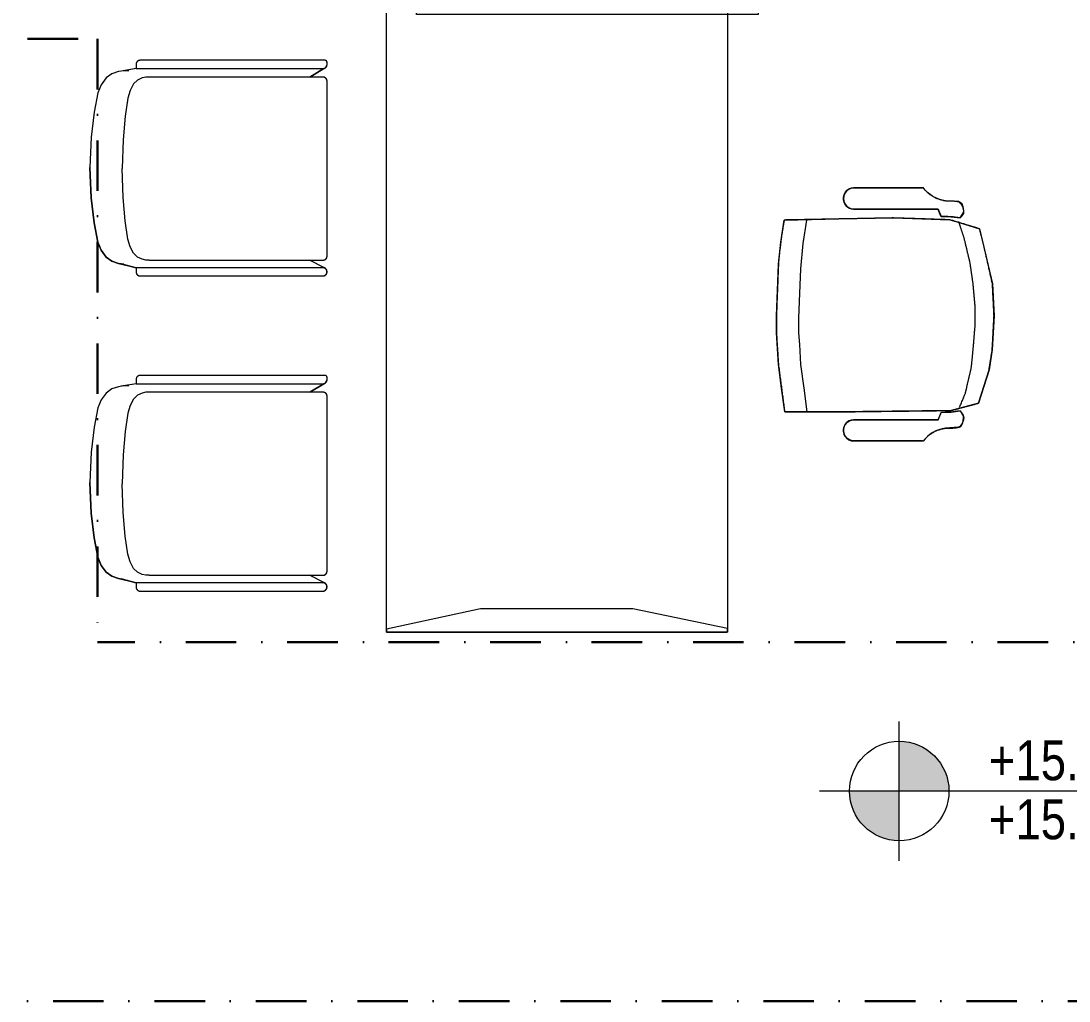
# Model space of a CAD drawing. Extents: x -1133 to 23780, y -1311 to 8245.
# Drawn here: x 20501 to 20764.3, y 2486.2 to 2732.5 of the extents above; entities that cross this region are included whole.
import ezdxf
from ezdxf.enums import TextEntityAlignment as Align

# ---------------------------------------------------------------- set-up
doc = ezdxf.new("R2010")
doc.units = 0
doc.header["$MEASUREMENT"] = 0
doc.linetypes.add('DASHDOT', pattern=[25.4, 12.7, -6.35, 0, -6.35])
doc.layers.get('0').update_dxf_attribs({"color": 9, "lineweight": 9})
for name, color, linetype, lineweight in [('05', 9, 'Continuous', 9), ('21', 9, 'Continuous', 9), ('40', 9, 'Continuous', 9), ('E-KABLO', 7, 'Continuous', 30)]:
    doc.layers.add(name, color=color, linetype=linetype, lineweight=lineweight)
doc.styles.add('Arial', font='arial.ttf', dxfattribs={"height": 2.5})
doc.styles.add('MuuM_TEXT-STANDART', font='ARIALN.TTF')

# ---------------------------------------------------------------- blocks, each defined once
blk = doc.blocks.new('0_elevationtarget-p')
h = blk.add_hatch(color=256)
h.paths.add_polyline_path([(2.5, 0, 0.414214), (0, 2.5), (0, 0)])
h.paths.add_polyline_path([(0, 0), (-2.5, 0, 0.414214), (0, -2.5)])
blk.add_line((0, -3.5), (0, 3.5))
blk.add_lwpolyline([(16.605, 0), (-4, 0)])
blk.add_circle((0, 0), 2.5)
at = {"style": 'Arial'}
blk.add_attdef('BITMISKOT', text='', height=2, dxfattribs=at).set_placement((4.5, 0), align=Align.BOTTOM_LEFT)
blk.add_attdef('KABAKOT', text='', height=2, dxfattribs=at).set_placement((4.5, -0.592), align=Align.TOP_LEFT)
blk = doc.blocks.new('Group-32-1')
for p, q in [((384804.5516, 69159.371), (384804.573, 69159.3356)), ((384804.5731, 69159.3699), (384804.573, 69159.3694)), ((384804.573, 69159.3694), (384804.573, 69159.3689)), ((384804.573, 69159.3689), (384804.573, 69158.9239)), ((384804.5732, 69159.3709), (384804.5731, 69159.3704)), ((384804.5731, 69159.3704), (384804.5731, 69159.3699)), ((384804.5733, 69159.3713), (384804.5732, 69159.3709)), ((384804.5735, 69159.3718), (384804.5733, 69159.3713)), ((384804.5736, 69159.3723), (384804.5735, 69159.3718)), ((384804.5738, 69159.3727), (384804.5736, 69159.3723)), ((384804.574, 69159.3732), (384804.5738, 69159.3727)), ((384804.5742, 69159.3736), (384804.574, 69159.3732)), ((384804.5745, 69159.374), (384804.5742, 69159.3736)), ((384804.5747, 69159.3745), (384804.5745, 69159.374)), ((384804.575, 69159.3749), (384804.5747, 69159.3745)), ((384804.5753, 69159.3752), (384804.575, 69159.3749)), ((384804.5756, 69159.3756), (384804.5753, 69159.3752)), ((384804.576, 69159.376), (384804.5756, 69159.3756)), ((384804.5763, 69159.3763), (384804.576, 69159.376)), ((384804.5767, 69159.3766), (384804.5763, 69159.3763)), ((384804.5771, 69159.3769), (384804.5767, 69159.3766)), ((384804.5775, 69159.3772), (384804.5771, 69159.3769)), ((384804.5779, 69159.3775), (384804.5775, 69159.3772)), ((384804.5783, 69159.3777), (384804.5779, 69159.3775)), ((384804.5788, 69159.3779), (384804.5783, 69159.3777)), ((384804.5792, 69159.3781), (384804.5788, 69159.3779)), ((384804.5797, 69159.3783), (384804.5792, 69159.3781)), ((384804.5801, 69159.3785), (384804.5797, 69159.3783)), ((384804.5806, 69159.3786), (384804.5801, 69159.3785)), ((384804.5811, 69159.3787), (384804.5806, 69159.3786)), ((384804.5816, 69159.3788), (384804.5811, 69159.3787)), ((384804.5821, 69159.3789), (384804.5816, 69159.3788)), ((384804.5825, 69159.3789), (384804.5821, 69159.3789)), ((384804.583, 69159.3789), (384804.5825, 69159.3789)), ((384805.023, 69159.3789), (384804.583, 69159.3789)), ((384805.0235, 69159.3789), (384805.023, 69159.3789)), ((384805.024, 69159.3789), (384805.0235, 69159.3789)), ((384805.0245, 69159.3788), (384805.024, 69159.3789)), ((384805.0249, 69159.3787), (384805.0245, 69159.3788)), ((384805.0254, 69159.3786), (384805.0249, 69159.3787)), ((384805.0259, 69159.3785), (384805.0254, 69159.3786)), ((384805.0264, 69159.3783), (384805.0259, 69159.3785)), ((384805.0268, 69159.3781), (384805.0264, 69159.3783)), ((384805.0273, 69159.3779), (384805.0268, 69159.3781)), ((384805.0277, 69159.3777), (384805.0273, 69159.3779)), ((384805.0281, 69159.3775), (384805.0277, 69159.3777)), ((384805.0285, 69159.3772), (384805.0281, 69159.3775)), ((384805.029, 69159.3769), (384805.0285, 69159.3772)), ((384805.0293, 69159.3766), (384805.029, 69159.3769)), ((384805.0297, 69159.3763), (384805.0293, 69159.3766)), ((384805.0301, 69159.376), (384805.0297, 69159.3763)), ((384805.0304, 69159.3756), (384805.0301, 69159.376)), ((384805.0307, 69159.3752), (384805.0304, 69159.3756)), ((384805.031, 69159.3749), (384805.0307, 69159.3752)), ((384805.0313, 69159.3745), (384805.031, 69159.3749)), ((384805.0316, 69159.374), (384805.0313, 69159.3745)), ((384805.0318, 69159.3736), (384805.0316, 69159.374)), ((384805.032, 69159.3732), (384805.0318, 69159.3736)), ((384805.0322, 69159.3727), (384805.032, 69159.3732)), ((384805.0324, 69159.3723), (384805.0322, 69159.3727)), ((384805.0326, 69159.3718), (384805.0324, 69159.3723)), ((384805.0327, 69159.3713), (384805.0326, 69159.3718)), ((384805.0328, 69159.3709), (384805.0327, 69159.3713)), ((384805.0329, 69159.3704), (384805.0328, 69159.3709)), ((384805.0329, 69159.3699), (384805.0329, 69159.3704)), ((384805.033, 69159.3694), (384805.0329, 69159.3699)), ((384805.0521, 69159.3725), (384805.033, 69159.3345)), ((384805.033, 69159.3689), (384805.033, 69159.3694)), ((384805.033, 69158.9322), (384805.033, 69159.3689)), ((384805.033, 69158.9322), (384805.033, 69158.9322)), ((384804.5516, 69158.8992), (384804.558, 69158.8616)), ((384805.0524, 69158.8992), (384805.0423, 69158.8616))]:
    blk.add_line(p, q)
at = {"flags": 128}
for points in [[(384804.5309, 69158.9092), (384804.5309, 69158.9087), (384804.531, 69158.9082), (384804.531, 69158.9077), (384804.5311, 69158.9072), (384804.5312, 69158.9068), (384804.5314, 69158.9063), (384804.5315, 69158.9058), (384804.5317, 69158.9054), (384804.5319, 69158.9049), (384804.5321, 69158.9045), (384804.5324, 69158.904), (384804.5326, 69158.9036), (384804.5329, 69158.9032), (384804.5332, 69158.9028), (384804.5335, 69158.9025), (384804.5339, 69158.9021), (384804.5342, 69158.9018), (384804.5346, 69158.9015), (384804.535, 69158.9012), (384804.5354, 69158.9009), (384804.5358, 69158.9006), (384804.5362, 69158.9004), (384804.5367, 69158.9001), (384804.5371, 69158.8999), (384804.5376, 69158.8998), (384804.538, 69158.8996), (384804.5385, 69158.8995), (384804.539, 69158.8994), (384804.5395, 69158.8993), (384804.54, 69158.8992), (384804.5404, 69158.8992), (384804.5409, 69158.8992), (384804.5516, 69158.8992), (384804.5516, 69159.3689), (384804.5516, 69159.3694), (384804.5516, 69159.3699), (384804.5515, 69159.3704), (384804.5515, 69159.3709), (384804.5513, 69159.3713), (384804.5512, 69159.3718), (384804.5511, 69159.3723), (384804.5509, 69159.3727), (384804.5507, 69159.3732), (384804.5505, 69159.3736), (384804.5502, 69159.374), (384804.55, 69159.3745), (384804.5497, 69159.3749), (384804.5494, 69159.3752), (384804.5491, 69159.3756), (384804.5487, 69159.376), (384804.5484, 69159.3763), (384804.548, 69159.3766), (384804.5476, 69159.3769), (384804.5472, 69159.3772), (384804.5468, 69159.3775), (384804.5464, 69159.3777), (384804.5459, 69159.3779), (384804.5455, 69159.3781), (384804.545, 69159.3783), (384804.5445, 69159.3785), (384804.5441, 69159.3786), (384804.5436, 69159.3787), (384804.5431, 69159.3788), (384804.5426, 69159.3789), (384804.5421, 69159.3789), (384804.5416, 69159.3789), (384804.5359, 69159.3789), (384804.5357, 69159.3789), (384804.5354, 69159.3789), (384804.5352, 69159.3788), (384804.535, 69159.3788), (384804.5347, 69159.3788), (384804.5345, 69159.3787), (384804.5343, 69159.3786), (384804.534, 69159.3785), (384804.5338, 69159.3784), (384804.5336, 69159.3783), (384804.5334, 69159.3782), (384804.5332, 69159.3781), (384804.533, 69159.3779), (384804.5328, 69159.3778), (384804.5326, 69159.3776), (384804.5324, 69159.3774), (384804.5322, 69159.3773), (384804.5321, 69159.3771), (384804.5319, 69159.3769), (384804.5318, 69159.3767), (384804.5316, 69159.3765), (384804.5315, 69159.3763), (384804.5314, 69159.376), (384804.5313, 69159.3758), (384804.5312, 69159.3756), (384804.5312, 69159.3754), (384804.5311, 69159.3751), (384804.531, 69159.3749), (384804.531, 69159.3746), (384804.531, 69159.3744), (384804.5309, 69159.3741), (384804.5309, 69159.3739), (384804.5309, 69158.9092)], [(384805.0521, 69158.8992), (384805.0628, 69158.8992), (384805.0633, 69158.8992), (384805.0638, 69158.8992), (384805.0642, 69158.8993), (384805.0647, 69158.8994), (384805.0652, 69158.8995), (384805.0657, 69158.8996), (384805.0661, 69158.8998), (384805.0666, 69158.8999), (384805.0671, 69158.9001), (384805.0675, 69158.9004), (384805.0679, 69158.9006), (384805.0683, 69158.9009), (384805.0687, 69158.9012), (384805.0691, 69158.9015), (384805.0695, 69158.9018), (384805.0698, 69158.9021), (384805.0702, 69158.9025), (384805.0705, 69158.9028), (384805.0708, 69158.9032), (384805.0711, 69158.9036), (384805.0714, 69158.904), (384805.0716, 69158.9045), (384805.0718, 69158.9049), (384805.072, 69158.9054), (384805.0722, 69158.9058), (384805.0723, 69158.9063), (384805.0725, 69158.9068), (384805.0726, 69158.9072), (384805.0727, 69158.9077), (384805.0727, 69158.9082), (384805.0728, 69158.9087), (384805.0728, 69158.9092), (384805.0728, 69159.3689), (384805.0728, 69159.3694), (384805.0727, 69159.3699), (384805.0727, 69159.3704), (384805.0726, 69159.3709), (384805.0725, 69159.3713), (384805.0723, 69159.3718), (384805.0722, 69159.3723), (384805.072, 69159.3727), (384805.0718, 69159.3732), (384805.0716, 69159.3736), (384805.0714, 69159.374), (384805.0711, 69159.3745), (384805.0708, 69159.3749), (384805.0705, 69159.3752), (384805.0702, 69159.3756), (384805.0698, 69159.376), (384805.0695, 69159.3763), (384805.0691, 69159.3766), (384805.0687, 69159.3769), (384805.0683, 69159.3772), (384805.0679, 69159.3775), (384805.0675, 69159.3777), (384805.0671, 69159.3779), (384805.0666, 69159.3781), (384805.0661, 69159.3783), (384805.0657, 69159.3785), (384805.0652, 69159.3786), (384805.0647, 69159.3787), (384805.0642, 69159.3788), (384805.0638, 69159.3789), (384805.0633, 69159.3789), (384805.0628, 69159.3789), (384805.0621, 69159.3789), (384805.0616, 69159.3789), (384805.0611, 69159.3789), (384805.0606, 69159.3788), (384805.0601, 69159.3787), (384805.0596, 69159.3786), (384805.0592, 69159.3785), (384805.0587, 69159.3783), (384805.0582, 69159.3781), (384805.0578, 69159.3779), (384805.0574, 69159.3777), (384805.0569, 69159.3775), (384805.0565, 69159.3772), (384805.0561, 69159.3769), (384805.0557, 69159.3766), (384805.0554, 69159.3763), (384805.055, 69159.376), (384805.0547, 69159.3756), (384805.0543, 69159.3752), (384805.054, 69159.3749), (384805.0538, 69159.3745), (384805.0535, 69159.374), (384805.0533, 69159.3736), (384805.053, 69159.3732), (384805.0528, 69159.3727), (384805.0527, 69159.3723), (384805.0525, 69159.3718), (384805.0524, 69159.3713), (384805.0523, 69159.3709), (384805.0522, 69159.3704), (384805.0521, 69159.3699), (384805.0521, 69159.3694), (384805.0521, 69159.3689), (384805.0521, 69158.8992)]]:
    blk.add_lwpolyline(points, close=True, dxfattribs=at)
for points in [[(384804.5309, 69158.9092, 0.414214), (384804.5409, 69158.8992), (384804.5516, 69158.8992), (384804.5516, 69159.3689, 0.414214), (384804.5416, 69159.3789), (384804.5359, 69159.3789, 0.414214), (384804.5309, 69159.3739)], [(384805.0521, 69158.8992), (384805.0628, 69158.8992, 0.414214), (384805.0728, 69158.9092), (384805.0728, 69159.3689, 0.414214), (384805.0628, 69159.3789), (384805.0621, 69159.3789, 0.414214), (384805.0521, 69159.3689)]]:
    blk.add_lwpolyline(points, format="xyb", close=True, dxfattribs=at)
blk.add_lwpolyline([(384805.033, 69158.9322), (384805.033, 69159.3689, 0.414214), (384805.023, 69159.3789), (384804.583, 69159.3789, 0.414214), (384804.573, 69159.3689), (384804.573, 69158.9239), (384804.5738, 69158.9202)], format="xyb", dxfattribs=at)
for points in [[(384804.573, 69158.9322), (384804.573, 69158.9239), (384804.5752, 69158.9142), (384804.5804, 69158.903), (384804.5903, 69158.8926), (384804.6064, 69158.8839), (384804.6258, 69158.8783), (384804.6716, 69158.8721), (384804.7307, 69158.8665), (384804.803, 69158.8644)], [(384805.033, 69158.9322), (384805.033, 69158.9239), (384805.0308, 69158.9142), (384805.0256, 69158.903), (384805.0157, 69158.8926), (384804.9996, 69158.8839), (384804.9803, 69158.8783), (384804.9344, 69158.8721), (384804.8753, 69158.8665), (384804.803, 69158.8644)], [(384804.5569, 69158.8806), (384804.5569, 69158.8686), (384804.5592, 69158.8546), (384804.5647, 69158.8386), (384804.5752, 69158.8236), (384804.5922, 69158.8111), (384804.6127, 69158.8031), (384804.6612, 69158.7941), (384804.7237, 69158.7861), (384804.8002, 69158.7831)], [(384805.0434, 69158.8658), (384805.0434, 69158.8686), (384805.0412, 69158.8546), (384805.0357, 69158.8386), (384805.0252, 69158.8236), (384805.0082, 69158.8111), (384804.9877, 69158.8031), (384804.9392, 69158.7941), (384804.8767, 69158.7861), (384804.8002, 69158.7831)]]:
    blk.add_lwpolyline(points, dxfattribs=at)
at = {"layer": '40'}
blk.add_lwpolyline([(384805.023, 69159.3789), (384804.583, 69159.3789, 0.414214), (384804.573, 69159.3689), (384804.573, 69159.3366), (384804.573, 69159.3356), (384804.5516, 69159.371), (384804.551, 69159.3725, 0.309775), (384804.5416, 69159.3789), (384804.5359, 69159.3789, 0.413784), (384804.5309, 69159.3739), (384804.5309, 69158.9092, 0.414214), (384804.5409, 69158.8992), (384804.5516, 69158.8992), (384804.5569, 69158.8686), (384804.5592, 69158.8546), (384804.5647, 69158.8386), (384804.5752, 69158.8236), (384804.5922, 69158.8111), (384804.6127, 69158.8031), (384804.6612, 69158.7941), (384804.7237, 69158.7861), (384804.8002, 69158.7831), (384804.8384, 69158.7846), (384804.8767, 69158.7861), (384804.9392, 69158.7941), (384804.9877, 69158.8031), (384805.0082, 69158.8111), (384805.0252, 69158.8236), (384805.0357, 69158.8386), (384805.0412, 69158.8546), (384805.0473, 69158.8804), (384805.0524, 69158.8992), (384805.0628, 69158.8992, 0.414214), (384805.0728, 69158.9092), (384805.0728, 69159.3689, 0.781144), (384805.0521, 69159.3725), (384805.033, 69159.3345), (384805.033, 69159.3689, 0.407263), (384805.0232, 69159.3789)], format="xyb", close=True, dxfattribs=at)
blk = doc.blocks.new('Group-258-1')
at = {"linetype": 'Continuous'}
for p, q in [((384800.0983, 69164.505), (384800.0936, 69164.5084)), ((384800.71, 69164.505), (384800.7146, 69164.5084)), ((384800.2257, 69164.3995), (384800.1668, 69164.4084)), ((384800.2892, 69164.3936), (384800.2257, 69164.3995)), ((384800.5895, 69164.4019), (384800.5299, 69164.394)), ((384800.6491, 69164.4097), (384800.5895, 69164.4019)), ((384800.3717, 69164.3904), (384800.2892, 69164.3936)), ((384800.4137, 69164.389), (384800.3717, 69164.3904)), ((384800.4502, 69164.389), (384800.4137, 69164.389)), ((384800.4792, 69164.3908), (384800.4502, 69164.389)), ((384800.5299, 69164.394), (384800.4792, 69164.3908))]:
    blk.add_line(p, q, dxfattribs=at)
at = {"linetype": 'Continuous', "flags": 128}
for points in [[(384800.0862, 69164.6997), (384800.0862, 69164.6409), (384800.0862, 69164.6409)], [(384800.722, 69164.6997), (384800.722, 69164.6409), (384800.722, 69164.6409)], [(384800.0862, 69164.6409), (384800.0862, 69164.5259), (384800.0862, 69164.6409)], [(384800.1395, 69164.5259), (384800.1395, 69164.6409), (384800.1395, 69164.6409)], [(384800.6687, 69164.5259), (384800.6687, 69164.6409), (384800.6687, 69164.6409)], [(384800.722, 69164.6409), (384800.722, 69164.5259), (384800.722, 69164.6409)], [(384800.0862, 69164.5259), (384800.0862, 69164.5259), (384800.087, 69164.52)], [(384800.0862, 69164.5259), (384800.087, 69164.52), (384800.087, 69164.52)], [(384800.087, 69164.52), (384800.087, 69164.52), (384800.0892, 69164.5143)], [(384800.087, 69164.52), (384800.0892, 69164.5143), (384800.0892, 69164.5143)], [(384800.0892, 69164.5143), (384800.0892, 69164.5143), (384800.0929, 69164.5094)], [(384800.0892, 69164.5143), (384800.0936, 69164.5084), (384800.0929, 69164.5094)], [(384800.0977, 69164.5054), (384800.0977, 69164.5054), (384800.1034, 69164.5026)], [(384800.0977, 69164.5054), (384800.1034, 69164.5026), (384800.1034, 69164.5026)], [(384800.1223, 69164.5026), (384800.1223, 69164.5026), (384800.128, 69164.5054)], [(384800.1223, 69164.5026), (384800.128, 69164.5054), (384800.128, 69164.5054)], [(384800.128, 69164.5054), (384800.128, 69164.5054), (384800.1328, 69164.5094)], [(384800.128, 69164.5054), (384800.1328, 69164.5094), (384800.1328, 69164.5094)], [(384800.1328, 69164.5094), (384800.1328, 69164.5094), (384800.1365, 69164.5143)], [(384800.1328, 69164.5094), (384800.1365, 69164.5143), (384800.1365, 69164.5143)], [(384800.1365, 69164.5143), (384800.1365, 69164.5143), (384800.1387, 69164.52)], [(384800.1365, 69164.5143), (384800.1387, 69164.52), (384800.1387, 69164.52)], [(384800.1387, 69164.52), (384800.1387, 69164.52), (384800.1395, 69164.5259)], [(384800.1387, 69164.52), (384800.1395, 69164.5259), (384800.1395, 69164.5259)], [(384800.6695, 69164.52), (384800.6695, 69164.52), (384800.6687, 69164.5259)], [(384800.6695, 69164.52), (384800.6687, 69164.5259), (384800.6687, 69164.5259)], [(384800.6718, 69164.5143), (384800.6718, 69164.5143), (384800.6695, 69164.52)], [(384800.6718, 69164.5143), (384800.6695, 69164.52), (384800.6695, 69164.52)], [(384800.6754, 69164.5094), (384800.6754, 69164.5094), (384800.6718, 69164.5143)], [(384800.6754, 69164.5094), (384800.6718, 69164.5143), (384800.6718, 69164.5143)], [(384800.6802, 69164.5054), (384800.6802, 69164.5054), (384800.6754, 69164.5094)], [(384800.6802, 69164.5054), (384800.6754, 69164.5094), (384800.6754, 69164.5094)], [(384800.6859, 69164.5026), (384800.6859, 69164.5026), (384800.6802, 69164.5054)], [(384800.6859, 69164.5026), (384800.6802, 69164.5054), (384800.6802, 69164.5054)], [(384800.7105, 69164.5054), (384800.7105, 69164.5054), (384800.7048, 69164.5026)], [(384800.7105, 69164.5054), (384800.7048, 69164.5026), (384800.7048, 69164.5026)], [(384800.719, 69164.5143), (384800.7146, 69164.5084), (384800.7153, 69164.5094)], [(384800.719, 69164.5143), (384800.719, 69164.5143), (384800.7153, 69164.5094)], [(384800.7213, 69164.52), (384800.7213, 69164.52), (384800.719, 69164.5143)], [(384800.7213, 69164.52), (384800.719, 69164.5143), (384800.719, 69164.5143)], [(384800.722, 69164.5259), (384800.722, 69164.5259), (384800.7213, 69164.52)], [(384800.722, 69164.5259), (384800.7213, 69164.52), (384800.7213, 69164.52)], [(384800.1034, 69164.5026), (384800.1034, 69164.5026), (384800.1096, 69164.5011)], [(384800.1034, 69164.5026), (384800.1096, 69164.5011), (384800.1096, 69164.5011)], [(384800.1096, 69164.5011), (384800.1096, 69164.5011), (384800.1161, 69164.5011)], [(384800.1096, 69164.5011), (384800.1161, 69164.5011), (384800.1161, 69164.5011)], [(384800.1161, 69164.5011), (384800.1161, 69164.5011), (384800.1223, 69164.5026)], [(384800.1161, 69164.5011), (384800.1223, 69164.5026), (384800.1223, 69164.5026)], [(384800.6922, 69164.5011), (384800.6922, 69164.5011), (384800.6859, 69164.5026)], [(384800.6922, 69164.5011), (384800.6859, 69164.5026), (384800.6859, 69164.5026)], [(384800.6986, 69164.5011), (384800.6986, 69164.5011), (384800.6922, 69164.5011)], [(384800.6986, 69164.5011), (384800.6922, 69164.5011), (384800.6922, 69164.5011)], [(384800.7048, 69164.5026), (384800.7048, 69164.5026), (384800.6986, 69164.5011)], [(384800.7048, 69164.5026), (384800.6986, 69164.5011), (384800.6986, 69164.5011)]]:
    blk.add_lwpolyline(points, close=True, dxfattribs=at)
at = {"linetype": 'Continuous'}
for points in [[(384800.3272, 69164.8751), (384800.2792, 69164.8644), (384800.2312, 69164.8536)], [(384800.4074, 69164.8792), (384800.3673, 69164.8772), (384800.3272, 69164.8751)], [(384800.4932, 69164.8746), (384800.4503, 69164.8769), (384800.4074, 69164.8792)], [(384800.5432, 69164.8666), (384800.5182, 69164.8706), (384800.4932, 69164.8746)], [(384800.2312, 69164.8536), (384800.2099, 69164.8481), (384800.1886, 69164.8426)], [(384800.6271, 69164.8405), (384800.5851, 69164.8535), (384800.5432, 69164.8666)], [(384800.1886, 69164.8426), (384800.1775, 69164.8055), (384800.1663, 69164.7685)], [(384800.3252, 69164.8264), (384800.2999, 69164.8227), (384800.2746, 69164.8191)], [(384800.3841, 69164.8318), (384800.3546, 69164.8291), (384800.3252, 69164.8264)], [(384800.4307, 69164.8318), (384800.4074, 69164.8318), (384800.3841, 69164.8318)], [(384800.4872, 69164.8271), (384800.4589, 69164.8295), (384800.4307, 69164.8318)], [(384800.5356, 69164.8225), (384800.5114, 69164.8248), (384800.4872, 69164.8271)], [(384800.5919, 69164.8096), (384800.5638, 69164.8161), (384800.5356, 69164.8225)], [(384800.6454, 69164.7717), (384800.6363, 69164.8061), (384800.6271, 69164.8405)], [(384800.1182, 69164.7571), (384800.1184, 69164.788), (384800.1261, 69164.8013), (384800.1481, 69164.8026)], [(384800.1481, 69164.8026), (384800.1523, 69164.8031), (384800.1616, 69164.7937)], [(384800.2113, 69164.8039), (384800.1911, 69164.7972), (384800.1708, 69164.7905)], [(384800.2746, 69164.8191), (384800.2429, 69164.8115), (384800.2113, 69164.8039)], [(384800.637, 69164.7924), (384800.6046, 69164.8075), (384800.5919, 69164.8096)], [(384800.6601, 69164.8026), (384800.656, 69164.8031), (384800.6466, 69164.7937)], [(384800.69, 69164.7571), (384800.6898, 69164.788), (384800.6822, 69164.8013), (384800.6601, 69164.8026)], [(384800.1585, 69164.7715), (384800.1583, 69164.7588), (384800.158, 69164.7461)], [(384800.1616, 69164.7937), (384800.1601, 69164.7826), (384800.1585, 69164.7715)], [(384800.1663, 69164.7685), (384800.1639, 69164.6975), (384800.1616, 69164.6266)], [(384800.6491, 69164.4746), (384800.6472, 69164.6232), (384800.6454, 69164.7717)], [(384800.6466, 69164.7937), (384800.6482, 69164.7826), (384800.6497, 69164.7715)], [(384800.6497, 69164.7715), (384800.65, 69164.7588), (384800.6502, 69164.7461)], [(384800.0854, 69164.7011), (384800.1126, 69164.7212), (384800.1182, 69164.7571)], [(384800.158, 69164.7461), (384800.1488, 69164.7423), (384800.1395, 69164.7385)], [(384800.6502, 69164.7461), (384800.6595, 69164.7423), (384800.6687, 69164.7385)], [(384800.7229, 69164.7011), (384800.6957, 69164.7212), (384800.69, 69164.7571)], [(384800.1395, 69164.7385), (384800.1395, 69164.6897), (384800.1395, 69164.6409)], [(384800.6687, 69164.7385), (384800.6687, 69164.6897), (384800.6687, 69164.6409)], [(384800.1616, 69164.6266), (384800.1642, 69164.4892), (384800.1668, 69164.3518)], [(384800.6491, 69164.3531), (384800.6491, 69164.4138), (384800.6491, 69164.4746)], [(384800.1668, 69164.3518), (384800.2302, 69164.3409), (384800.278, 69164.3374)], [(384800.5299, 69164.3374), (384800.5895, 69164.3452), (384800.6491, 69164.3531)], [(384800.278, 69164.3374), (384800.3427, 69164.3349), (384800.4074, 69164.3324)], [(384800.4074, 69164.3324), (384800.4288, 69164.3324), (384800.4502, 69164.3324)], [(384800.4502, 69164.3324), (384800.4901, 69164.3349), (384800.5299, 69164.3374)]]:
    blk.add_open_spline(points, degree=2, dxfattribs=at)
at = {"layer": '40'}
blk.add_lwpolyline([(384800.6491, 69164.3531), (384800.5895, 69164.3452), (384800.5299, 69164.3374), (384800.4502, 69164.3324), (384800.4074, 69164.3324), (384800.3427, 69164.3349), (384800.278, 69164.3374), (384800.2222, 69164.3433), (384800.1668, 69164.3518), (384800.1642, 69164.4892), (384800.1616, 69164.6266), (384800.1639, 69164.6975), (384800.1663, 69164.7685), (384800.1732, 69164.7913), (384800.1886, 69164.8426), (384800.3272, 69164.8751), (384800.4074, 69164.8792), (384800.4932, 69164.8746), (384800.5432, 69164.8666), (384800.6271, 69164.8405), (384800.6454, 69164.7717), (384800.6472, 69164.6232), (384800.6491, 69164.4746), (384800.6491, 69164.4097)], close=True, dxfattribs=at)
for points in [[(384800.1395, 69164.7385), (384800.158, 69164.7461), (384800.1583, 69164.7588), (384800.1585, 69164.7715), (384800.1616, 69164.7937), (384800.1481, 69164.8026, 0.293897), (384800.1206, 69164.7899), (384800.1182, 69164.7571, -0.205), (384800.0854, 69164.7011), (384800.0862, 69164.6997), (384800.0862, 69164.5259, 0.937941), (384800.1395, 69164.5259)], [(384800.6687, 69164.7385), (384800.6502, 69164.7461), (384800.65, 69164.7588), (384800.6497, 69164.7715), (384800.6466, 69164.7937), (384800.6601, 69164.8026, -0.293897), (384800.6877, 69164.7899), (384800.69, 69164.7571, 0.205), (384800.7229, 69164.7011), (384800.722, 69164.6997), (384800.722, 69164.5259, -0.937941), (384800.6687, 69164.5259)]]:
    blk.add_lwpolyline(points, format="xyb", close=True, dxfattribs=at)
blk = doc.blocks.new('p-ma-audi')
for p, q in [((-7.57, 155.19), (-7.57, 200)), ((-85.7, 155.19), (-7.57, 155.19))]:
    blk.add_line(p, q)
at = {"flags": 128}
for points in [[(-7.57, 200), (-7.57, 214.96), (-93.45, 214.96), (-93.45, 155.19), (-85.7, 155.19)], [(-85.7, 0.04), (-85.7, 0.94), (-61.93, 5.88), (-23.62, 5.88), (0, 0.73), (0, 0), (-85.67, 0)]]:
    blk.add_lwpolyline(points, dxfattribs=at)
for points in [[(-85.7, 200), (-85.7, 0), (0, 0), (0, 200), (-85.7, 200)], [(-85.7, 200), (-85.7, 0), (0, 0), (0, 200)]]:
    blk.add_lwpolyline(points, close=True, dxfattribs=at)

msp = doc.modelspace()

# ---------------------------------------------------------------- linework, layer by layer
at = {"layer": 'E-KABLO', "color": 6, "linetype": 'DASHDOT'}
for p, q in [((20400.63, 2728), (20520.23, 2728)), ((20520.23, 2728), (20520.23, 2576.4)), ((21243.58, 2576.4), (20520.23, 2576.4))]:
    msp.add_line(p, q, dxfattribs=at)
at = {"layer": 'E-KABLO', "color": 4, "linetype": 'DASHDOT'}
msp.add_line((19693.04, 2486.25), (21995.63, 2486.25), dxfattribs=at)

# ---------------------------------------------------------------- block references
at = {"layer": '05', "color": 7, "xscale": -1}
msp.add_blockref('p-ma-audi', (20592.8, 2578.92), dxfattribs=at)
at = {"layer": '05', "color": 7, "extrusion": (0, 0, -1), "xscale": -100, "yscale": 100, "zscale": -100, "rotation": 90}
for name, p in [('Group-32-1', (6895360, 38483175.72)), ('Group-258-1', (6895742.42, 38482699.18)), ('Group-32-1', (6895360, 38483096.54))]:
    msp.add_blockref(name, p, dxfattribs=at)
at = {"layer": '21'}
ref = msp.add_blockref('0_elevationtarget-p', (20721.67, 2539.01), dxfattribs=dict(at, xscale=5, yscale=5, zscale=0.5))
ref.add_attrib('BITMISKOT', '+15.20', dxfattribs={"layer": '0', "height": 10, "style": 'MuuM_TEXT-STANDART'}).set_placement((20744.17, 2538.74), align=Align.BOTTOM_LEFT)
ref.add_attrib('KABAKOT', '+15.10', dxfattribs={"layer": '0', "height": 10, "style": 'MuuM_TEXT-STANDART'}).set_placement((20744.17, 2523.91), align=Align.BOTTOM_LEFT)

doc.saveas('drawing.dxf')
